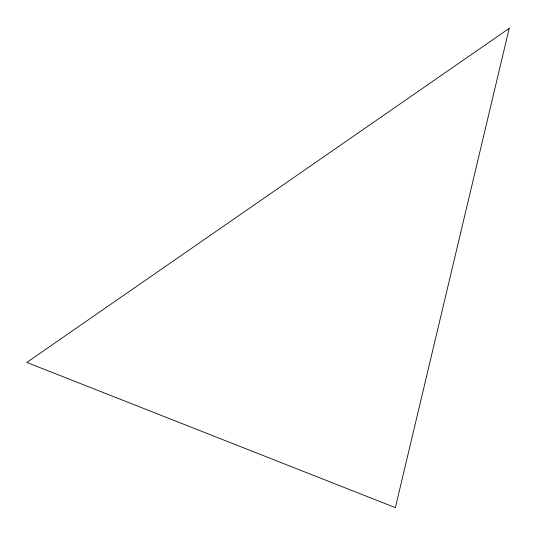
<?xml version="1.0" encoding="UTF-8"?>
<svg xmlns="http://www.w3.org/2000/svg" width="536" height="536" viewBox="0 0 536 536"><rect width="100%" height="100%" fill="white"/><g stroke="black" fill="none" stroke-linecap="round" stroke-linejoin="round"><path stroke-width="0.8" d="M509.2 28.368L395.367 507.632L26.8 362.43L509.2 28.368"/></g></svg>
